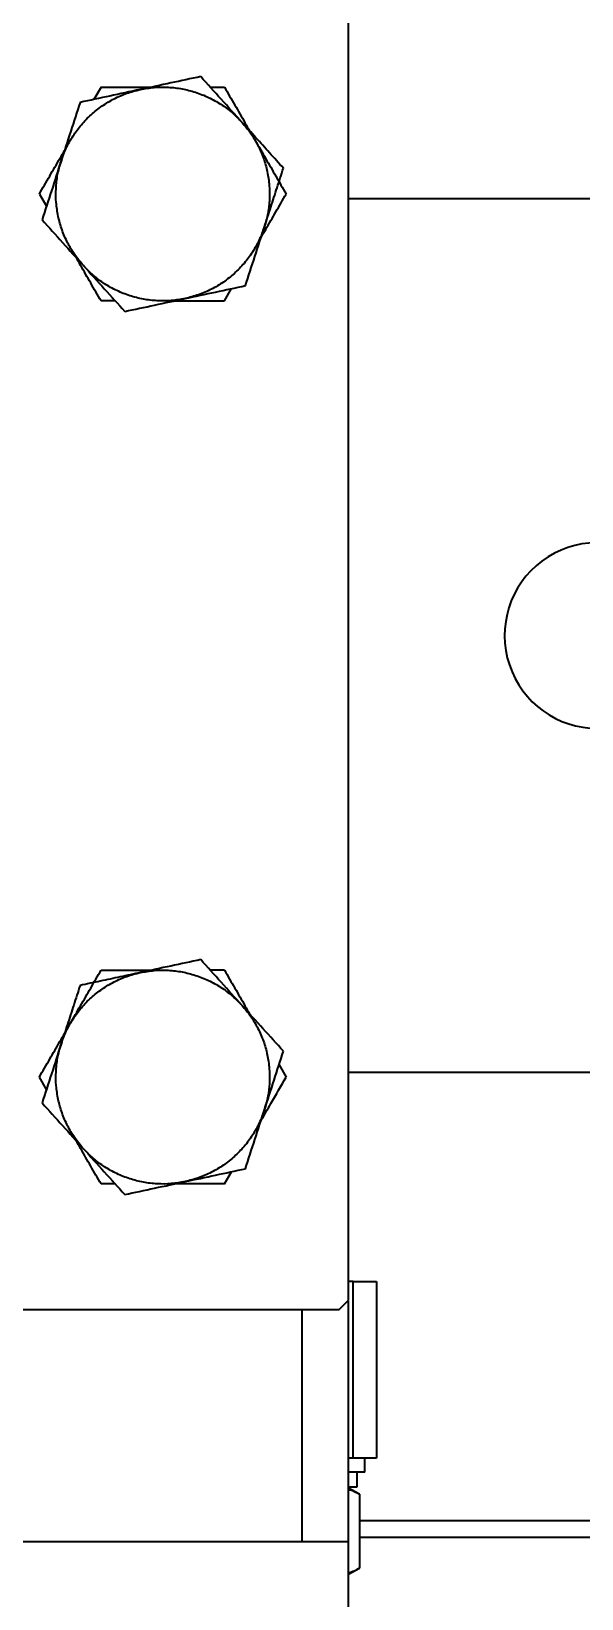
# Model space of a CAD drawing. Header units: millimetres. Extents: x -1052 to 3351, y 0 to 2015.
# Drawn here: x -359.613 to -357.861, y 1680.455 to 1685.443 of the extents above; entities that cross this region are included whole.
import ezdxf

# ---------------------------------------------------------------- set-up
doc = ezdxf.new("R2010")
doc.units = ezdxf.units.MM

msp = doc.modelspace()

# ---------------------------------------------------------------- linework, layer by layer
at = {"color": 7, "linetype": 'Continuous', "lineweight": 35}
for p, q in [((-358.6029, 1681.4047), (-358.6029, 1685.6352)), ((-358.6029, 1681.4047), (-358.6029, 1685.6352)), ((-359.391, 1685.2654), (-359.4136, 1685.2262)), ((-359.391, 1685.2654), (-359.4136, 1685.2262)), ((-359.0434, 1685.2654), (-358.9982, 1685.2654)), ((-359.0434, 1685.2654), (-358.9982, 1685.2654)), ((-359.5874, 1684.9251), (-359.5648, 1684.886)), ((-359.5874, 1684.9251), (-359.5648, 1684.886)), ((-358.6029, 1684.9104), (-356.8279, 1684.9104)), ((-358.6029, 1684.9104), (-356.8279, 1684.9104)), ((-359.3458, 1684.5849), (-359.391, 1684.5849)), ((-359.3458, 1684.5849), (-359.391, 1684.5849)), ((-358.9982, 1684.5849), (-358.9756, 1684.6241)), ((-358.9982, 1684.5849), (-358.9756, 1684.6241)), ((-358.9982, 1682.4549), (-359.0434, 1682.4549)), ((-358.9982, 1682.4549), (-359.0434, 1682.4549)), ((-358.8244, 1682.1539), (-358.8018, 1682.1147)), ((-358.8244, 1682.1539), (-358.8018, 1682.1147)), ((-359.5648, 1682.0755), (-359.5874, 1682.1147)), ((-359.5648, 1682.0755), (-359.5874, 1682.1147)), ((-356.9519, 1682.1295), (-358.6029, 1682.1295)), ((-356.9519, 1682.1295), (-358.6029, 1682.1295)), ((-358.9982, 1681.7745), (-358.9756, 1681.8136)), ((-358.9982, 1681.7745), (-358.9756, 1681.8136)), ((-359.3458, 1681.7745), (-359.391, 1681.7745)), ((-359.3458, 1681.7745), (-359.391, 1681.7745)), ((-358.5881, 1681.4639), (-358.6029, 1681.4639)), ((-358.5881, 1681.4639), (-358.6029, 1681.4639)), ((-358.5881, 1680.9018), (-358.5881, 1681.4639)), ((-358.5881, 1681.4639), (-358.5142, 1681.4639)), ((-358.5881, 1680.9018), (-358.5881, 1681.4639)), ((-358.5881, 1681.4639), (-358.5142, 1681.4639)), ((-358.5142, 1681.4639), (-358.5142, 1680.9018)), ((-358.5142, 1681.4639), (-358.5142, 1680.9018)), ((-358.6325, 1681.3751), (-358.6029, 1681.4047)), ((-358.6325, 1681.3751), (-358.6029, 1681.4047)), ((-358.6029, 1680.6355), (-358.6029, 1681.4021)), ((-358.6029, 1680.6355), (-358.6029, 1681.4021)), ((-369.2234, 1681.3751), (-358.6325, 1681.3751)), ((-369.2234, 1681.3751), (-358.6325, 1681.3751)), ((-358.7508, 1680.6355), (-358.7508, 1681.3751)), ((-358.7508, 1680.6355), (-358.7508, 1681.3751)), ((-358.5881, 1680.9018), (-358.6029, 1680.9018)), ((-358.5881, 1680.9018), (-358.6029, 1680.9018)), ((-358.5142, 1680.9018), (-358.5881, 1680.9018)), ((-358.5142, 1680.9018), (-358.5881, 1680.9018)), ((-358.5511, 1680.8574), (-358.5511, 1680.9018)), ((-358.5511, 1680.8574), (-358.5511, 1680.9018)), ((-358.5511, 1680.8574), (-358.6029, 1680.8574)), ((-358.5511, 1680.8574), (-358.6029, 1680.8574)), ((-358.5766, 1680.8574), (-358.5766, 1680.8101)), ((-358.5766, 1680.8574), (-358.5766, 1680.8101)), ((-358.5766, 1680.8101), (-358.6029, 1680.8101)), ((-358.5766, 1680.8101), (-358.6029, 1680.8101)), ((-358.5686, 1680.787), (-358.6029, 1680.8069)), ((-358.5686, 1680.787), (-358.6029, 1680.8069)), ((-358.5686, 1680.787), (-358.5686, 1680.552)), ((-358.5686, 1680.787), (-358.5686, 1680.552)), ((-356.0947, 1680.7021), (-358.5686, 1680.7021)), ((-356.0947, 1680.7021), (-358.5686, 1680.7021)), ((-358.5686, 1680.6503), (-356.1834, 1680.6503)), ((-358.5686, 1680.6503), (-356.1834, 1680.6503)), ((-358.6029, 1680.6355), (-359.7863, 1680.6355)), ((-358.6029, 1680.6355), (-359.7863, 1680.6355)), ((-358.6029, 1680.3397), (-358.6029, 1680.6355)), ((-358.6029, 1680.3397), (-358.6029, 1680.6355)), ((-358.6029, 1680.5322), (-358.5686, 1680.552)), ((-358.6029, 1680.5322), (-358.5686, 1680.552))]:
    msp.add_line(p, q, dxfattribs=at)
msp.add_arc((-357.8105, 1683.5199), 0.2958, 55.142, 270, dxfattribs=at)
msp.add_arc((-357.8105, 1683.5199), 0.2958, 55.142, 270, dxfattribs=at)
for points, knots in [([(-359.0737, 1685.2989), (-359.1052, 1685.2922), (-359.1682, 1685.2787), (-359.2332, 1685.2648), (-359.2658, 1685.2578)], [0, 0, 0, 0, 6.64461, 13.27905, 13.27905, 13.27905, 13.27905]), ([(-359.0737, 1685.2989), (-359.1052, 1685.2922), (-359.1682, 1685.2787), (-359.2332, 1685.2648), (-359.2658, 1685.2578)], [0, 0, 0, 0, 6.64461, 13.27905, 13.27905, 13.27905, 13.27905]), ([(-358.9421, 1685.1531), (-358.9644, 1685.1778), (-359.009, 1685.2272), (-359.0521, 1685.275), (-359.0737, 1685.2989)], [0, 0, 0, 0, 6.642873, 13.279059, 13.279059, 13.279059, 13.279059]), ([(-358.9421, 1685.1531), (-358.9644, 1685.1778), (-359.009, 1685.2272), (-359.0521, 1685.275), (-359.0737, 1685.2989)], [0, 0, 0, 0, 6.642873, 13.279059, 13.279059, 13.279059, 13.279059]), ([(-359.5183, 1685.0299), (-359.5132, 1685.0438), (-359.503, 1685.0717), (-359.4809, 1685.1106), (-359.4543, 1685.1464), (-359.4232, 1685.1784), (-359.3882, 1685.2061), (-359.3499, 1685.2289), (-359.309, 1685.2469), (-359.2802, 1685.2542), (-359.2658, 1685.2578)], [0, 0, 0, 0, 3.009985, 6.019969, 9.029954, 12.039911, 15.049894, 18.059892, 21.069859, 24.079839, 24.079839, 24.079839, 24.079839]), ([(-359.5183, 1685.0299), (-359.5132, 1685.0438), (-359.503, 1685.0717), (-359.4809, 1685.1106), (-359.4543, 1685.1464), (-359.4232, 1685.1784), (-359.3882, 1685.2061), (-359.3499, 1685.2289), (-359.309, 1685.2469), (-359.2802, 1685.2542), (-359.2658, 1685.2578)], [0, 0, 0, 0, 3.009985, 6.019969, 9.029954, 12.039911, 15.049894, 18.059892, 21.069859, 24.079839, 24.079839, 24.079839, 24.079839]), ([(-359.2658, 1685.2578), (-359.2983, 1685.2509), (-359.3634, 1685.2369), (-359.4264, 1685.2235), (-359.4578, 1685.2167)], [0, 0, 0, 0, 6.64286, 13.27905, 13.27905, 13.27905, 13.27905]), ([(-359.2658, 1685.2578), (-359.2983, 1685.2509), (-359.3634, 1685.2369), (-359.4264, 1685.2235), (-359.4578, 1685.2167)], [0, 0, 0, 0, 6.64286, 13.27905, 13.27905, 13.27905, 13.27905]), ([(-359.391, 1685.2654), (-359.3691, 1685.2654), (-359.3261, 1685.2654), (-359.2723, 1685.2654), (-359.2405, 1685.2654), (-359.2306, 1685.2654)], [0, 0, 0, 0, 4.511314, 8.870009, 10.84663, 10.84663, 10.84663, 10.84663]), ([(-359.391, 1685.2654), (-359.3691, 1685.2654), (-359.3261, 1685.2654), (-359.2723, 1685.2654), (-359.2405, 1685.2654), (-359.2306, 1685.2654)], [0, 0, 0, 0, 4.511314, 8.870009, 10.84663, 10.84663, 10.84663, 10.84663]), ([(-359.2658, 1685.2578), (-359.2511, 1685.2604), (-359.2219, 1685.2655), (-359.1772, 1685.2658), (-359.1329, 1685.2607), (-359.0896, 1685.2498), (-359.0481, 1685.2333), (-359.0092, 1685.2115), (-358.9732, 1685.185), (-358.9524, 1685.1638), (-358.9421, 1685.1531)], [0, 0, 0, 0, 3.009981, 6.019959, 9.029939, 12.039917, 15.049899, 18.059869, 21.069842, 24.079841, 24.079841, 24.079841, 24.079841]), ([(-359.2658, 1685.2578), (-359.2511, 1685.2604), (-359.2219, 1685.2655), (-359.1772, 1685.2658), (-359.1329, 1685.2607), (-359.0896, 1685.2498), (-359.0481, 1685.2333), (-359.0092, 1685.2115), (-358.9732, 1685.185), (-358.9524, 1685.1638), (-358.9421, 1685.1531)], [0, 0, 0, 0, 3.009981, 6.019959, 9.029939, 12.039917, 15.049899, 18.059869, 21.069842, 24.079841, 24.079841, 24.079841, 24.079841]), ([(-358.9982, 1685.2654), (-358.9872, 1685.2464), (-358.9657, 1685.2091), (-358.9388, 1685.1625), (-358.9229, 1685.135), (-358.918, 1685.1264)], [0, 0, 0, 0, 4.511315, 8.869993, 10.846623, 10.846623, 10.846623, 10.846623]), ([(-358.9982, 1685.2654), (-358.9872, 1685.2464), (-358.9657, 1685.2091), (-358.9388, 1685.1625), (-358.9229, 1685.135), (-358.918, 1685.1264)], [0, 0, 0, 0, 4.511315, 8.869993, 10.846623, 10.846623, 10.846623, 10.846623]), ([(-359.4578, 1685.2167), (-359.4677, 1685.1862), (-359.4875, 1685.125), (-359.508, 1685.0617), (-359.5183, 1685.0299)], [0, 0, 0, 0, 6.612453, 13.279054, 13.279054, 13.279054, 13.279054]), ([(-359.4578, 1685.2167), (-359.4677, 1685.1862), (-359.4875, 1685.125), (-359.508, 1685.0617), (-359.5183, 1685.0299)], [0, 0, 0, 0, 6.612453, 13.279054, 13.279054, 13.279054, 13.279054]), ([(-358.9421, 1685.1531), (-358.9325, 1685.1417), (-358.9135, 1685.1189), (-358.8908, 1685.0804), (-358.8731, 1685.0395), (-358.861, 1684.9965), (-358.8545, 1684.9524), (-358.8539, 1684.9078), (-358.8588, 1684.8633), (-358.8669, 1684.8347), (-358.8709, 1684.8204)], [0, 0, 0, 0, 3.009983, 6.019953, 9.029926, 12.039924, 15.049888, 18.059881, 21.069845, 24.07983, 24.07983, 24.07983, 24.07983]), ([(-358.8104, 1685.0073), (-358.8251, 1685.0236), (-358.8539, 1685.0555), (-358.898, 1685.1043), (-358.9274, 1685.1368), (-358.9421, 1685.1531)], [0, 0, 0, 0, 4.524666, 8.896263, 13.279049, 13.279049, 13.279049, 13.279049]), ([(-358.9421, 1685.1531), (-358.9325, 1685.1417), (-358.9135, 1685.1189), (-358.8908, 1685.0804), (-358.8731, 1685.0395), (-358.861, 1684.9965), (-358.8545, 1684.9524), (-358.8539, 1684.9078), (-358.8588, 1684.8633), (-358.8669, 1684.8347), (-358.8709, 1684.8204)], [0, 0, 0, 0, 3.009983, 6.019953, 9.029926, 12.039924, 15.049888, 18.059881, 21.069845, 24.07983, 24.07983, 24.07983, 24.07983]), ([(-358.8104, 1685.0073), (-358.8251, 1685.0236), (-358.8539, 1685.0555), (-358.898, 1685.1043), (-358.9274, 1685.1368), (-358.9421, 1685.1531)], [0, 0, 0, 0, 4.524666, 8.896263, 13.279049, 13.279049, 13.279049, 13.279049]), ([(-358.9, 1685.0953), (-358.889, 1685.0762), (-358.8671, 1685.0383), (-358.8342, 1684.9813), (-358.8127, 1684.9441), (-358.8018, 1684.9251)], [0, 0, 0, 0, 4.388038, 8.759933, 13.279056, 13.279056, 13.279056, 13.279056]), ([(-358.9, 1685.0953), (-358.889, 1685.0762), (-358.8671, 1685.0383), (-358.8342, 1684.9813), (-358.8127, 1684.9441), (-358.8018, 1684.9251)], [0, 0, 0, 0, 4.388038, 8.759933, 13.279056, 13.279056, 13.279056, 13.279056]), ([(-359.5874, 1684.9251), (-359.5765, 1684.9442), (-359.5549, 1684.9815), (-359.528, 1685.0281), (-359.5121, 1685.0556), (-359.5072, 1685.0641)], [0, 0, 0, 0, 4.523189, 8.881117, 10.846623, 10.846623, 10.846623, 10.846623]), ([(-359.5874, 1684.9251), (-359.5765, 1684.9442), (-359.5549, 1684.9815), (-359.528, 1685.0281), (-359.5121, 1685.0556), (-359.5072, 1685.0641)], [0, 0, 0, 0, 4.523189, 8.881117, 10.846623, 10.846623, 10.846623, 10.846623]), ([(-359.5183, 1685.0299), (-359.5285, 1684.9983), (-359.549, 1684.935), (-359.5688, 1684.8737), (-359.5787, 1684.843)], [0, 0, 0, 0, 6.617468, 13.279054, 13.279054, 13.279054, 13.279054]), ([(-359.5183, 1685.0299), (-359.5285, 1684.9983), (-359.549, 1684.935), (-359.5688, 1684.8737), (-359.5787, 1684.843)], [0, 0, 0, 0, 6.617468, 13.279054, 13.279054, 13.279054, 13.279054]), ([(-359.4471, 1684.6972), (-359.4567, 1684.7086), (-359.4757, 1684.7314), (-359.4983, 1684.7699), (-359.5161, 1684.8108), (-359.5282, 1684.8538), (-359.5347, 1684.8979), (-359.5353, 1684.9425), (-359.5304, 1684.987), (-359.5223, 1685.0156), (-359.5183, 1685.0299)], [0, 0, 0, 0, 3.009983, 6.019953, 9.029947, 12.039921, 15.049887, 18.05988, 21.069845, 24.07983, 24.07983, 24.07983, 24.07983]), ([(-359.4471, 1684.6972), (-359.4567, 1684.7086), (-359.4757, 1684.7314), (-359.4983, 1684.7699), (-359.5161, 1684.8108), (-359.5282, 1684.8538), (-359.5347, 1684.8979), (-359.5353, 1684.9425), (-359.5304, 1684.987), (-359.5223, 1685.0156), (-359.5183, 1685.0299)], [0, 0, 0, 0, 3.009983, 6.019953, 9.029947, 12.039921, 15.049887, 18.05988, 21.069845, 24.07983, 24.07983, 24.07983, 24.07983]), ([(-358.8709, 1684.8204), (-358.8641, 1684.8414), (-358.8506, 1684.8832), (-358.8304, 1684.9458), (-358.8171, 1684.9866), (-358.8104, 1685.0073)], [0, 0, 0, 0, 4.403431, 8.776365, 13.279054, 13.279054, 13.279054, 13.279054]), ([(-358.8709, 1684.8204), (-358.8641, 1684.8414), (-358.8506, 1684.8832), (-358.8304, 1684.9458), (-358.8171, 1684.9866), (-358.8104, 1685.0073)], [0, 0, 0, 0, 4.403431, 8.776365, 13.279054, 13.279054, 13.279054, 13.279054]), ([(-358.882, 1684.7862), (-358.877, 1684.7949), (-358.861, 1684.8225), (-358.8341, 1684.8691), (-358.8126, 1684.9063), (-358.8018, 1684.9251)], [0, 0, 0, 0, 1.996505, 6.356506, 10.846623, 10.846623, 10.846623, 10.846623]), ([(-358.882, 1684.7862), (-358.877, 1684.7949), (-358.861, 1684.8225), (-358.8341, 1684.8691), (-358.8126, 1684.9063), (-358.8018, 1684.9251)], [0, 0, 0, 0, 1.996505, 6.356506, 10.846623, 10.846623, 10.846623, 10.846623]), ([(-359.5787, 1684.843), (-359.5572, 1684.8191), (-359.514, 1684.7713), (-359.4694, 1684.7219), (-359.4471, 1684.6972)], [0, 0, 0, 0, 6.644615, 13.279049, 13.279049, 13.279049, 13.279049]), ([(-359.5787, 1684.843), (-359.5572, 1684.8191), (-359.514, 1684.7713), (-359.4694, 1684.7219), (-359.4471, 1684.6972)], [0, 0, 0, 0, 6.644615, 13.279049, 13.279049, 13.279049, 13.279049]), ([(-358.8709, 1684.8204), (-358.876, 1684.8065), (-358.8862, 1684.7786), (-358.9083, 1684.7397), (-358.9348, 1684.7039), (-358.966, 1684.6719), (-359.001, 1684.6442), (-359.0393, 1684.6214), (-359.0802, 1684.6034), (-359.109, 1684.5961), (-359.1234, 1684.5925)], [0, 0, 0, 0, 3.00999, 6.01996, 9.02993, 12.039918, 15.04989, 18.059873, 21.069839, 24.079827, 24.079827, 24.079827, 24.079827]), ([(-358.8709, 1684.8204), (-358.876, 1684.8065), (-358.8862, 1684.7786), (-358.9083, 1684.7397), (-358.9348, 1684.7039), (-358.966, 1684.6719), (-359.001, 1684.6442), (-359.0393, 1684.6214), (-359.0802, 1684.6034), (-359.109, 1684.5961), (-359.1234, 1684.5925)], [0, 0, 0, 0, 3.00999, 6.01996, 9.02993, 12.039918, 15.04989, 18.059873, 21.069839, 24.079827, 24.079827, 24.079827, 24.079827]), ([(-358.9314, 1684.6335), (-358.9214, 1684.6643), (-358.9016, 1684.7256), (-358.8811, 1684.7889), (-358.8709, 1684.8204)], [0, 0, 0, 0, 6.661591, 13.279054, 13.279054, 13.279054, 13.279054]), ([(-358.9314, 1684.6335), (-358.9214, 1684.6643), (-358.9016, 1684.7256), (-358.8811, 1684.7889), (-358.8709, 1684.8204)], [0, 0, 0, 0, 6.661591, 13.279054, 13.279054, 13.279054, 13.279054]), ([(-359.391, 1684.5849), (-359.402, 1684.6039), (-359.4235, 1684.6412), (-359.4504, 1684.6878), (-359.4663, 1684.7153), (-359.4712, 1684.7239)], [0, 0, 0, 0, 4.511315, 8.870026, 10.846623, 10.846623, 10.846623, 10.846623]), ([(-359.391, 1684.5849), (-359.402, 1684.6039), (-359.4235, 1684.6412), (-359.4504, 1684.6878), (-359.4663, 1684.7153), (-359.4712, 1684.7239)], [0, 0, 0, 0, 4.511315, 8.870026, 10.846623, 10.846623, 10.846623, 10.846623]), ([(-359.1234, 1684.5925), (-359.1381, 1684.5899), (-359.1673, 1684.5848), (-359.212, 1684.5845), (-359.2563, 1684.5896), (-359.2996, 1684.6005), (-359.3411, 1684.617), (-359.38, 1684.6388), (-359.416, 1684.6652), (-359.4368, 1684.6865), (-359.4471, 1684.6972)], [0, 0, 0, 0, 3.009981, 6.019959, 9.029939, 12.039924, 15.049895, 18.059892, 21.069865, 24.079833, 24.079833, 24.079833, 24.079833]), ([(-359.4471, 1684.6972), (-359.4248, 1684.6725), (-359.3802, 1684.6231), (-359.3371, 1684.5753), (-359.3155, 1684.5514)], [0, 0, 0, 0, 6.642841, 13.279049, 13.279049, 13.279049, 13.279049]), ([(-359.1234, 1684.5925), (-359.1381, 1684.5899), (-359.1673, 1684.5848), (-359.212, 1684.5845), (-359.2563, 1684.5896), (-359.2996, 1684.6005), (-359.3411, 1684.617), (-359.38, 1684.6388), (-359.416, 1684.6652), (-359.4368, 1684.6865), (-359.4471, 1684.6972)], [0, 0, 0, 0, 3.009981, 6.019959, 9.029939, 12.039924, 15.049895, 18.059892, 21.069865, 24.079833, 24.079833, 24.079833, 24.079833]), ([(-359.4471, 1684.6972), (-359.4248, 1684.6725), (-359.3802, 1684.6231), (-359.3371, 1684.5753), (-359.3155, 1684.5514)], [0, 0, 0, 0, 6.642841, 13.279049, 13.279049, 13.279049, 13.279049]), ([(-359.1234, 1684.5925), (-359.0909, 1684.5994), (-359.0258, 1684.6133), (-358.9628, 1684.6268), (-358.9314, 1684.6335)], [0, 0, 0, 0, 6.642852, 13.27905, 13.27905, 13.27905, 13.27905]), ([(-359.1234, 1684.5925), (-359.0909, 1684.5994), (-359.0258, 1684.6133), (-358.9628, 1684.6268), (-358.9314, 1684.6335)], [0, 0, 0, 0, 6.642852, 13.27905, 13.27905, 13.27905, 13.27905]), ([(-359.3155, 1684.5514), (-359.284, 1684.5581), (-359.221, 1684.5716), (-359.1559, 1684.5855), (-359.1234, 1684.5925)], [0, 0, 0, 0, 6.644631, 13.279064, 13.279064, 13.279064, 13.279064]), ([(-359.3155, 1684.5514), (-359.284, 1684.5581), (-359.221, 1684.5716), (-359.1559, 1684.5855), (-359.1234, 1684.5925)], [0, 0, 0, 0, 6.644631, 13.279064, 13.279064, 13.279064, 13.279064]), ([(-359.1586, 1684.5849), (-359.1374, 1684.5849), (-359.083, 1684.5849), (-359.0304, 1684.5849), (-358.9982, 1684.5849)], [0, 0, 0, 0, 4.218213, 10.84663, 10.84663, 10.84663, 10.84663]), ([(-359.1586, 1684.5849), (-359.1374, 1684.5849), (-359.083, 1684.5849), (-359.0304, 1684.5849), (-358.9982, 1684.5849)], [0, 0, 0, 0, 4.218213, 10.84663, 10.84663, 10.84663, 10.84663]), ([(-359.0737, 1682.4885), (-359.1052, 1682.4817), (-359.1682, 1682.4683), (-359.2332, 1682.4543), (-359.2658, 1682.4474)], [0, 0, 0, 0, 6.644613, 13.279047, 13.279047, 13.279047, 13.279047]), ([(-359.0737, 1682.4885), (-359.1052, 1682.4817), (-359.1682, 1682.4683), (-359.2332, 1682.4543), (-359.2658, 1682.4474)], [0, 0, 0, 0, 6.644613, 13.279047, 13.279047, 13.279047, 13.279047]), ([(-358.9421, 1682.3427), (-358.9644, 1682.3674), (-359.009, 1682.4168), (-359.0521, 1682.4646), (-359.0737, 1682.4885)], [0, 0, 0, 0, 6.642862, 13.279059, 13.279059, 13.279059, 13.279059]), ([(-358.9421, 1682.3427), (-358.9644, 1682.3674), (-359.009, 1682.4168), (-359.0521, 1682.4646), (-359.0737, 1682.4885)], [0, 0, 0, 0, 6.642862, 13.279059, 13.279059, 13.279059, 13.279059]), ([(-359.5183, 1682.2194), (-359.5132, 1682.2334), (-359.503, 1682.2613), (-359.4809, 1682.3001), (-359.4543, 1682.336), (-359.4232, 1682.368), (-359.3882, 1682.3957), (-359.3499, 1682.4184), (-359.309, 1682.4364), (-359.2802, 1682.4437), (-359.2658, 1682.4474)], [0, 0, 0, 0, 3.009971, 6.019955, 9.029928, 12.039906, 15.049889, 18.059873, 21.069845, 24.079829, 24.079829, 24.079829, 24.079829]), ([(-359.5183, 1682.2194), (-359.5132, 1682.2334), (-359.503, 1682.2613), (-359.4809, 1682.3001), (-359.4543, 1682.336), (-359.4232, 1682.368), (-359.3882, 1682.3957), (-359.3499, 1682.4184), (-359.309, 1682.4364), (-359.2802, 1682.4437), (-359.2658, 1682.4474)], [0, 0, 0, 0, 3.009971, 6.019955, 9.029928, 12.039906, 15.049889, 18.059873, 21.069845, 24.079829, 24.079829, 24.079829, 24.079829]), ([(-359.4892, 1682.2848), (-359.4782, 1682.3039), (-359.4562, 1682.3419), (-359.4234, 1682.3989), (-359.4019, 1682.4361), (-359.391, 1682.4549)], [0, 0, 0, 0, 4.402766, 8.775664, 13.279063, 13.279063, 13.279063, 13.279063]), ([(-359.4892, 1682.2848), (-359.4782, 1682.3039), (-359.4562, 1682.3419), (-359.4234, 1682.3989), (-359.4019, 1682.4361), (-359.391, 1682.4549)], [0, 0, 0, 0, 4.402766, 8.775664, 13.279063, 13.279063, 13.279063, 13.279063]), ([(-359.2658, 1682.4474), (-359.2872, 1682.4428), (-359.3301, 1682.4336), (-359.3944, 1682.4199), (-359.4365, 1682.4109), (-359.4578, 1682.4063)], [0, 0, 0, 0, 4.388031, 8.759945, 13.27905, 13.27905, 13.27905, 13.27905]), ([(-359.2658, 1682.4474), (-359.2872, 1682.4428), (-359.3301, 1682.4336), (-359.3944, 1682.4199), (-359.4365, 1682.4109), (-359.4578, 1682.4063)], [0, 0, 0, 0, 4.388031, 8.759945, 13.27905, 13.27905, 13.27905, 13.27905]), ([(-359.391, 1682.4549), (-359.3691, 1682.4549), (-359.3261, 1682.4549), (-359.2723, 1682.4549), (-359.2405, 1682.4549), (-359.2306, 1682.4549)], [0, 0, 0, 0, 4.511314, 8.870009, 10.84663, 10.84663, 10.84663, 10.84663]), ([(-359.391, 1682.4549), (-359.3691, 1682.4549), (-359.3261, 1682.4549), (-359.2723, 1682.4549), (-359.2405, 1682.4549), (-359.2306, 1682.4549)], [0, 0, 0, 0, 4.511314, 8.870009, 10.84663, 10.84663, 10.84663, 10.84663]), ([(-359.2658, 1682.4474), (-359.2511, 1682.4499), (-359.2219, 1682.4551), (-359.1772, 1682.4554), (-359.1329, 1682.4503), (-359.0896, 1682.4393), (-359.0481, 1682.4229), (-359.0092, 1682.401), (-358.9732, 1682.3746), (-358.9524, 1682.3533), (-358.9421, 1682.3427)], [0, 0, 0, 0, 3.009979, 6.019957, 9.029937, 12.039918, 15.049895, 18.059872, 21.069845, 24.079833, 24.079833, 24.079833, 24.079833]), ([(-359.2658, 1682.4474), (-359.2511, 1682.4499), (-359.2219, 1682.4551), (-359.1772, 1682.4554), (-359.1329, 1682.4503), (-359.0896, 1682.4393), (-359.0481, 1682.4229), (-359.0092, 1682.401), (-358.9732, 1682.3746), (-358.9524, 1682.3533), (-358.9421, 1682.3427)], [0, 0, 0, 0, 3.009979, 6.019957, 9.029937, 12.039918, 15.049895, 18.059872, 21.069845, 24.079833, 24.079833, 24.079833, 24.079833]), ([(-358.9982, 1682.4549), (-358.9872, 1682.436), (-358.9657, 1682.3987), (-358.9388, 1682.3521), (-358.9229, 1682.3246), (-358.918, 1682.316)], [0, 0, 0, 0, 4.511303, 8.869993, 10.846623, 10.846623, 10.846623, 10.846623]), ([(-358.9982, 1682.4549), (-358.9872, 1682.436), (-358.9657, 1682.3987), (-358.9388, 1682.3521), (-358.9229, 1682.3246), (-358.918, 1682.316)], [0, 0, 0, 0, 4.511303, 8.869993, 10.846623, 10.846623, 10.846623, 10.846623]), ([(-359.4578, 1682.4063), (-359.4645, 1682.3856), (-359.4777, 1682.3447), (-359.498, 1682.2822), (-359.5115, 1682.2404), (-359.5183, 1682.2194)], [0, 0, 0, 0, 4.502423, 8.875408, 13.279054, 13.279054, 13.279054, 13.279054]), ([(-359.4578, 1682.4063), (-359.4645, 1682.3856), (-359.4777, 1682.3447), (-359.498, 1682.2822), (-359.5115, 1682.2404), (-359.5183, 1682.2194)], [0, 0, 0, 0, 4.502423, 8.875408, 13.279054, 13.279054, 13.279054, 13.279054]), ([(-358.9421, 1682.3427), (-358.9325, 1682.3313), (-358.9135, 1682.3085), (-358.8908, 1682.2699), (-358.8731, 1682.229), (-358.861, 1682.1861), (-358.8545, 1682.1419), (-358.8539, 1682.0973), (-358.8588, 1682.0529), (-358.8669, 1682.0243), (-358.8709, 1682.01)], [0, 0, 0, 0, 3.009971, 6.019955, 9.02994, 12.03991, 15.049889, 18.059867, 21.069845, 24.079831, 24.079831, 24.079831, 24.079831]), ([(-358.8104, 1682.1969), (-358.832, 1682.2208), (-358.8752, 1682.2686), (-358.9198, 1682.318), (-358.9421, 1682.3427)], [0, 0, 0, 0, 6.644616, 13.279049, 13.279049, 13.279049, 13.279049]), ([(-358.9421, 1682.3427), (-358.9325, 1682.3313), (-358.9135, 1682.3085), (-358.8908, 1682.2699), (-358.8731, 1682.229), (-358.861, 1682.1861), (-358.8545, 1682.1419), (-358.8539, 1682.0973), (-358.8588, 1682.0529), (-358.8669, 1682.0243), (-358.8709, 1682.01)], [0, 0, 0, 0, 3.009971, 6.019955, 9.02994, 12.03991, 15.049889, 18.059867, 21.069845, 24.079831, 24.079831, 24.079831, 24.079831]), ([(-358.8104, 1682.1969), (-358.832, 1682.2208), (-358.8752, 1682.2686), (-358.9198, 1682.318), (-358.9421, 1682.3427)], [0, 0, 0, 0, 6.644616, 13.279049, 13.279049, 13.279049, 13.279049]), ([(-359.5874, 1682.1147), (-359.5765, 1682.1337), (-359.5549, 1682.171), (-359.528, 1682.2176), (-359.5121, 1682.2451), (-359.5072, 1682.2536)], [0, 0, 0, 0, 4.523201, 8.881117, 10.846623, 10.846623, 10.846623, 10.846623]), ([(-359.5874, 1682.1147), (-359.5765, 1682.1337), (-359.5549, 1682.171), (-359.528, 1682.2176), (-359.5121, 1682.2451), (-359.5072, 1682.2536)], [0, 0, 0, 0, 4.523201, 8.881117, 10.846623, 10.846623, 10.846623, 10.846623]), ([(-359.5183, 1682.2194), (-359.5285, 1682.1879), (-359.549, 1682.1245), (-359.5688, 1682.0633), (-359.5787, 1682.0325)], [0, 0, 0, 0, 6.617468, 13.279068, 13.279068, 13.279068, 13.279068]), ([(-359.5183, 1682.2194), (-359.5285, 1682.1879), (-359.549, 1682.1245), (-359.5688, 1682.0633), (-359.5787, 1682.0325)], [0, 0, 0, 0, 6.617468, 13.279068, 13.279068, 13.279068, 13.279068]), ([(-359.4471, 1681.8867), (-359.4567, 1681.8981), (-359.4757, 1681.9209), (-359.4983, 1681.9595), (-359.5161, 1682.0004), (-359.5282, 1682.0433), (-359.5347, 1682.0875), (-359.5353, 1682.1321), (-359.5304, 1682.1765), (-359.5223, 1682.2051), (-359.5183, 1682.2194)], [0, 0, 0, 0, 3.009983, 6.019953, 9.029933, 12.039922, 15.049903, 18.059881, 21.069861, 24.079846, 24.079846, 24.079846, 24.079846]), ([(-359.4471, 1681.8867), (-359.4567, 1681.8981), (-359.4757, 1681.9209), (-359.4983, 1681.9595), (-359.5161, 1682.0004), (-359.5282, 1682.0433), (-359.5347, 1682.0875), (-359.5353, 1682.1321), (-359.5304, 1682.1765), (-359.5223, 1682.2051), (-359.5183, 1682.2194)], [0, 0, 0, 0, 3.009983, 6.019953, 9.029933, 12.039922, 15.049903, 18.059881, 21.069861, 24.079846, 24.079846, 24.079846, 24.079846]), ([(-358.8709, 1682.01), (-358.8606, 1682.0418), (-358.8401, 1682.1051), (-358.8203, 1682.1664), (-358.8104, 1682.1969)], [0, 0, 0, 0, 6.666573, 13.279054, 13.279054, 13.279054, 13.279054]), ([(-358.8709, 1682.01), (-358.8606, 1682.0418), (-358.8401, 1682.1051), (-358.8203, 1682.1664), (-358.8104, 1682.1969)], [0, 0, 0, 0, 6.666573, 13.279054, 13.279054, 13.279054, 13.279054]), ([(-358.882, 1681.9758), (-358.8713, 1681.9942), (-358.8441, 1682.0414), (-358.8178, 1682.087), (-358.8018, 1682.1147)], [0, 0, 0, 0, 4.249216, 10.846623, 10.846623, 10.846623, 10.846623]), ([(-358.882, 1681.9758), (-358.8713, 1681.9942), (-358.8441, 1682.0414), (-358.8178, 1682.087), (-358.8018, 1682.1147)], [0, 0, 0, 0, 4.249216, 10.846623, 10.846623, 10.846623, 10.846623]), ([(-359.5787, 1682.0325), (-359.5572, 1682.0086), (-359.514, 1681.9608), (-359.4694, 1681.9114), (-359.4471, 1681.8867)], [0, 0, 0, 0, 6.644615, 13.279049, 13.279049, 13.279049, 13.279049]), ([(-359.5787, 1682.0325), (-359.5572, 1682.0086), (-359.514, 1681.9608), (-359.4694, 1681.9114), (-359.4471, 1681.8867)], [0, 0, 0, 0, 6.644615, 13.279049, 13.279049, 13.279049, 13.279049]), ([(-358.8709, 1682.01), (-358.876, 1681.996), (-358.8862, 1681.9681), (-358.9083, 1681.9293), (-358.9348, 1681.8934), (-358.966, 1681.8615), (-359.001, 1681.8338), (-359.0393, 1681.811), (-359.0802, 1681.793), (-359.109, 1681.7857), (-359.1234, 1681.782)], [0, 0, 0, 0, 3.009977, 6.019959, 9.029941, 12.039919, 15.04989, 18.059881, 21.069847, 24.079831, 24.079831, 24.079831, 24.079831]), ([(-358.8709, 1682.01), (-358.876, 1681.996), (-358.8862, 1681.9681), (-358.9083, 1681.9293), (-358.9348, 1681.8934), (-358.966, 1681.8615), (-359.001, 1681.8338), (-359.0393, 1681.811), (-359.0802, 1681.793), (-359.109, 1681.7857), (-359.1234, 1681.782)], [0, 0, 0, 0, 3.009977, 6.019959, 9.029941, 12.039919, 15.04989, 18.059881, 21.069847, 24.079831, 24.079831, 24.079831, 24.079831]), ([(-358.9314, 1681.8231), (-358.9214, 1681.8538), (-358.9016, 1681.9151), (-358.8811, 1681.9784), (-358.8709, 1682.01)], [0, 0, 0, 0, 6.661591, 13.279054, 13.279054, 13.279054, 13.279054]), ([(-358.9314, 1681.8231), (-358.9214, 1681.8538), (-358.9016, 1681.9151), (-358.8811, 1681.9784), (-358.8709, 1682.01)], [0, 0, 0, 0, 6.661591, 13.279054, 13.279054, 13.279054, 13.279054]), ([(-359.391, 1681.7745), (-359.402, 1681.7934), (-359.4235, 1681.8307), (-359.4504, 1681.8773), (-359.4663, 1681.9048), (-359.4712, 1681.9134)], [0, 0, 0, 0, 4.511309, 8.870007, 10.846617, 10.846617, 10.846617, 10.846617]), ([(-359.391, 1681.7745), (-359.402, 1681.7934), (-359.4235, 1681.8307), (-359.4504, 1681.8773), (-359.4663, 1681.9048), (-359.4712, 1681.9134)], [0, 0, 0, 0, 4.511309, 8.870007, 10.846617, 10.846617, 10.846617, 10.846617]), ([(-359.1234, 1681.782), (-359.1381, 1681.7795), (-359.1673, 1681.7743), (-359.212, 1681.774), (-359.2563, 1681.7791), (-359.2996, 1681.7901), (-359.3411, 1681.8066), (-359.38, 1681.8284), (-359.416, 1681.8548), (-359.4368, 1681.8761), (-359.4471, 1681.8867)], [0, 0, 0, 0, 3.00998, 6.019958, 9.029937, 12.03992, 15.049894, 18.059884, 21.069857, 24.079835, 24.079835, 24.079835, 24.079835]), ([(-359.4471, 1681.8867), (-359.4248, 1681.862), (-359.3802, 1681.8126), (-359.3371, 1681.7648), (-359.3155, 1681.7409)], [0, 0, 0, 0, 6.642852, 13.279049, 13.279049, 13.279049, 13.279049]), ([(-359.1234, 1681.782), (-359.1381, 1681.7795), (-359.1673, 1681.7743), (-359.212, 1681.774), (-359.2563, 1681.7791), (-359.2996, 1681.7901), (-359.3411, 1681.8066), (-359.38, 1681.8284), (-359.416, 1681.8548), (-359.4368, 1681.8761), (-359.4471, 1681.8867)], [0, 0, 0, 0, 3.00998, 6.019958, 9.029937, 12.03992, 15.049894, 18.059884, 21.069857, 24.079835, 24.079835, 24.079835, 24.079835]), ([(-359.4471, 1681.8867), (-359.4248, 1681.862), (-359.3802, 1681.8126), (-359.3371, 1681.7648), (-359.3155, 1681.7409)], [0, 0, 0, 0, 6.642852, 13.279049, 13.279049, 13.279049, 13.279049]), ([(-359.1234, 1681.782), (-359.0909, 1681.789), (-359.0258, 1681.8029), (-358.9628, 1681.8164), (-358.9314, 1681.8231)], [0, 0, 0, 0, 6.642849, 13.27905, 13.27905, 13.27905, 13.27905]), ([(-359.1234, 1681.782), (-359.0909, 1681.789), (-359.0258, 1681.8029), (-358.9628, 1681.8164), (-358.9314, 1681.8231)], [0, 0, 0, 0, 6.642849, 13.27905, 13.27905, 13.27905, 13.27905]), ([(-359.3155, 1681.7409), (-359.284, 1681.7477), (-359.221, 1681.7611), (-359.1559, 1681.7751), (-359.1234, 1681.782)], [0, 0, 0, 0, 6.644628, 13.279064, 13.279064, 13.279064, 13.279064]), ([(-359.3155, 1681.7409), (-359.284, 1681.7477), (-359.221, 1681.7611), (-359.1559, 1681.7751), (-359.1234, 1681.782)], [0, 0, 0, 0, 6.644628, 13.279064, 13.279064, 13.279064, 13.279064]), ([(-358.9982, 1681.7745), (-359.0201, 1681.7745), (-359.0631, 1681.7745), (-359.1169, 1681.7745), (-359.1487, 1681.7745), (-359.1586, 1681.7745)], [0, 0, 0, 0, 4.511314, 8.870009, 10.84663, 10.84663, 10.84663, 10.84663]), ([(-358.9982, 1681.7745), (-359.0201, 1681.7745), (-359.0631, 1681.7745), (-359.1169, 1681.7745), (-359.1487, 1681.7745), (-359.1586, 1681.7745)], [0, 0, 0, 0, 4.511314, 8.870009, 10.84663, 10.84663, 10.84663, 10.84663]), ([(-358.6029, 1680.8018), (-358.6014, 1680.8015), (-358.5897, 1680.7994), (-358.5784, 1680.7928), (-358.5686, 1680.787)], [0, 0, 0, 0, 0.335752, 2.539155, 2.539155, 2.539155, 2.539155]), ([(-358.6029, 1680.8018), (-358.6014, 1680.8015), (-358.5897, 1680.7994), (-358.5784, 1680.7928), (-358.5686, 1680.787)], [0, 0, 0, 0, 0.335752, 2.539155, 2.539155, 2.539155, 2.539155]), ([(-358.5686, 1680.552), (-358.5797, 1680.5453), (-358.591, 1680.5384), (-358.6027, 1680.5369), (-358.6029, 1680.5369)], [0, 0, 0, 0, 2.494968, 2.551225, 2.551225, 2.551225, 2.551225]), ([(-358.5686, 1680.552), (-358.5797, 1680.5453), (-358.591, 1680.5384), (-358.6027, 1680.5369), (-358.6029, 1680.5369)], [0, 0, 0, 0, 2.494968, 2.551225, 2.551225, 2.551225, 2.551225])]:
    msp.add_open_spline(points, degree=3, knots=knots, dxfattribs=at)

doc.saveas('drawing.dxf')
